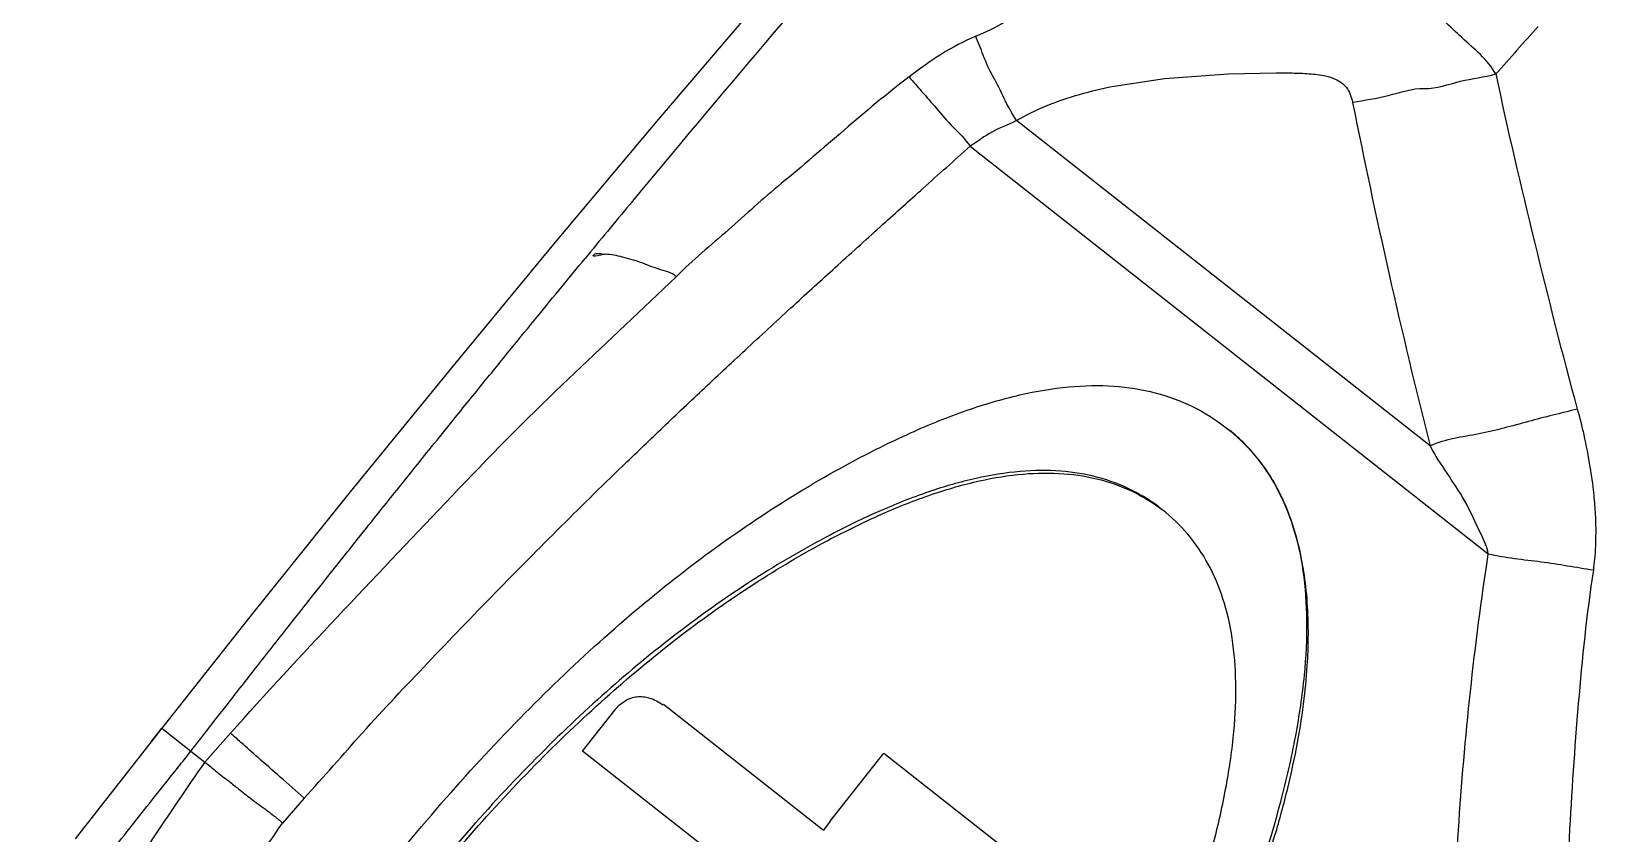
# Model space of a CAD drawing. Header units: millimetres. Extents: x 1145859089 to 1147511753, y -1047484727 to -1047247487.
# Drawn here: x 1146993836.5 to 1146993892.2, y -1047433122.4 to -1047433093.8 of the extents above; entities that cross this region are included whole.
import ezdxf
from ezdxf.xclip import XClip

# ---------------------------------------------------------------- set-up
doc = ezdxf.new("R2010")
doc.units = ezdxf.units.MM
doc.header["$LTSCALE"] = 100
doc.header["$MEASUREMENT"] = 0
doc.header["$XCLIPFRAME"] = 2
doc.layers.get('0').update_dxf_attribs({"linetype": 'CONTINUOUS'})
doc.layers.add('XREF', color=135, linetype='CONTINUOUS')
doc.layers.add('단지배치도$0$W240910', color=135, linetype='CONTINUOUS')

# ---------------------------------------------------------------- blocks, each defined once
blk = doc.blocks.new('단지배치도$0$zw$9902')
at = {"layer": '단지배치도$0$W240910', "linetype": 'ByBlock', "ltscale": 20}
for p, q in [((64123.209, -61723.331), (64119.508, -61727.679)), ((64137.62, -61726.135), (64139.91, -61725.971)), ((64139.91, -61725.971), (64141.607, -61725.937)), ((64135.825, -61726.409), (64137.62, -61726.135)), ((64119.508, -61727.679), (64115.838, -61732.052)), ((64147.09, -61739.242), (64132.341, -61727.643)), ((64130.69, -61728.554), (64149.167, -61743.084)), ((64115.838, -61732.052), (64112.2, -61736.453)), ((64115.926, -61737.28), (64120.213, -61733.21)), ((64112.2, -61736.453), (64108.594, -61740.879)), ((64108.594, -61740.879), (64105.02, -61745.331)), ((64105.02, -61745.331), (64101.873, -61749.306)), ((64116.877, -61750.121), (64118.024, -61748.662)), ((64119.757, -61748.453), (64125.467, -61752.943)), ((64101.873, -61749.306), (64098.788, -61753.255)), ((64101.495, -61749.788), (64101.874, -61749.306)), ((64101.874, -61749.306), (64102.915, -61750.125)), ((64104.329, -61749.484), (64103.406, -61750.511)), ((64102.915, -61750.125), (64103.406, -61750.511)), ((64122.453, -61754.506), (64116.877, -61750.121)), ((64125.705, -61752.624), (64127.617, -61750.194)), ((64127.617, -61750.194), (64134.46, -61755.575)), ((64106.949, -61751.796), (64106.173, -61752.686)), ((64125.705, -61752.624), (64125.467, -61752.943))]:
    blk.add_line(p, q, dxfattribs=at)
for centre, radius, start, end in [((64681.664, -62197.769), 731.647, 139.140958, 140.321625), ((64390.49, -61677.962), 250.996, 191.26428, 194.13139), ((64677.585, -62194.376), 726.341, 140.322216, 140.519682)]:
    blk.add_arc(centre, radius, start, end, dxfattribs=at)
for points, knots in [([(64149.437, -61725.979), (64149.137, -61725.469), (64148.207, -61724.711), (64147.037, -61723.519), (64145.813, -61722.525), (64144.63, -61721.684), (64143.486, -61721.012), (64142.387, -61720.497), (64141.325, -61720.228), (64140.6, -61720.086), (64140.256, -61720.148)], [0, 0, 0, 0, 1.776175, 3.501548, 5.039248, 6.491526, 7.85275, 9.019232, 10.108947, 11.158894, 11.158894, 11.158894, 11.158894]), ([(64132.874, -61723.622), (64132.569, -61723.816), (64131.897, -61724.128), (64131.254, -61724.511), (64130.893, -61724.627)], [0, 0, 0, 0, 1.084724, 2.222001, 2.222001, 2.222001, 2.222001]), ([(64150.941, -61724.288), (64150.686, -61724.566), (64150.189, -61725.134), (64149.688, -61725.698), (64149.437, -61725.979)], [0, 0, 0, 0, 1.132134, 2.263801, 2.263801, 2.263801, 2.263801]), ([(64130.893, -61724.627), (64130.475, -61724.822), (64129.641, -61725.243), (64128.892, -61725.802), (64128.515, -61726.084)], [0, 0, 0, 0, 1.381377, 2.793775, 2.793775, 2.793775, 2.793775]), ([(64131.503, -61726.056), (64131.358, -61725.822), (64131.18, -61725.33), (64130.975, -61724.855), (64130.893, -61724.627)], [0, 0, 0, 0, 0.82568, 1.554233, 1.554233, 1.554233, 1.554233]), ([(64128.515, -61726.084), (64127.722, -61726.686), (64126.21, -61727.965), (64124.717, -61729.264), (64123.956, -61729.887)], [0, 0, 0, 0, 2.986497, 5.937873, 5.937873, 5.937873, 5.937873]), ([(64128.515, -61726.084), (64128.665, -61726.257), (64128.99, -61726.632), (64129.517, -61727.223), (64130.07, -61727.891), (64130.527, -61728.296), (64130.69, -61728.554)], [0, 0, 0, 0, 0.685243, 1.490326, 2.374935, 3.291707, 3.291707, 3.291707, 3.291707]), ([(64132.341, -61727.643), (64132.19, -61727.381), (64131.887, -61726.865), (64131.658, -61726.308), (64131.503, -61726.056)], [0, 0, 0, 0, 0.906867, 1.795053, 1.795053, 1.795053, 1.795053]), ([(64141.607, -61725.937), (64141.794, -61725.939), (64142.183, -61725.941), (64142.77, -61725.961), (64143.292, -61726.016), (64143.755, -61726.157), (64144.162, -61726.445), (64144.289, -61726.8), (64144.329, -61726.99)], [0, 0, 0, 0, 0.56233, 1.165937, 1.762841, 2.129456, 2.612873, 3.196894, 3.196894, 3.196894, 3.196894]), ([(64146.885, -61726.495), (64147.321, -61726.512), (64148.157, -61726.178), (64149.02, -61726.092), (64149.437, -61725.979)], [0, 0, 0, 0, 1.308106, 2.602974, 2.602974, 2.602974, 2.602974]), ([(64149.437, -61725.979), (64149.854, -61727.985), (64150.8, -61731.973), (64151.797, -61735.948), (64152.338, -61737.925)], [0, 0, 0, 0, 6.14527, 12.29393, 12.29393, 12.29393, 12.29393]), ([(64132.341, -61727.643), (64132.693, -61727.44), (64133.429, -61727.082), (64134.602, -61726.683), (64135.411, -61726.492), (64135.825, -61726.409)], [0, 0, 0, 0, 1.21978, 2.446755, 3.711021, 3.711021, 3.711021, 3.711021]), ([(64144.329, -61726.99), (64144.753, -61726.91), (64145.609, -61726.797), (64146.449, -61726.479), (64146.885, -61726.495)], [0, 0, 0, 0, 1.293583, 2.603693, 2.603693, 2.603693, 2.603693]), ([(64132.341, -61727.643), (64132.063, -61727.787), (64131.457, -61727.988), (64130.964, -61728.394), (64130.69, -61728.554)], [0, 0, 0, 0, 0.938821, 1.889943, 1.889943, 1.889943, 1.889943]), ([(64118.459, -61739.808), (64118.922, -61739.365), (64119.868, -61738.452), (64121.34, -61737.065), (64122.893, -61735.616), (64124.448, -61734.186), (64126.021, -61732.753), (64127.522, -61731.396), (64129.092, -61729.983), (64130.131, -61729.058), (64130.69, -61728.554)], [0, 0, 0, 0, 1.921349, 3.943886, 6.06771, 8.292911, 10.283244, 12.450383, 14.361772, 16.62152, 16.62152, 16.62152, 16.62152]), ([(64123.956, -61729.887), (64123.312, -61730.415), (64122.092, -61731.555), (64120.802, -61732.618), (64120.214, -61733.211)], [0, 0, 0, 0, 2.498561, 5.005178, 5.005178, 5.005178, 5.005178]), ([(64102.915, -61750.125), (64103.104, -61749.881), (64103.548, -61749.309), (64104.317, -61748.322), (64105.287, -61747.081), (64106.324, -61745.761), (64107.295, -61744.532), (64108.116, -61743.495), (64108.884, -61742.531), (64109.59, -61741.646), (64110.245, -61740.827), (64110.856, -61740.066), (64111.527, -61739.232), (64112.38, -61738.175), (64113.33, -61737.002), (64114.331, -61735.772), (64115.249, -61734.648), (64116.121, -61733.583), (64116.688, -61732.894), (64116.964, -61732.559)], [0, 0, 0, 0, 0.924484, 2.174977, 3.752102, 5.648873, 7.212033, 8.45034, 9.617467, 10.909322, 11.846394, 12.764799, 13.835881, 15.059641, 16.8379, 18.366159, 19.815845, 21.191777, 22.49399, 22.49399, 22.49399, 22.49399]), ([(64117.685, -61732.403), (64117.55, -61732.394), (64117.292, -61732.315), (64117.199, -61732.536), (64117.186, -61732.602)], [0, 0, 0, 0, 0.4061503, 0.608593, 0.608593, 0.608593, 0.608593]), ([(64118.993, -61732.716), (64118.766, -61732.637), (64118.337, -61732.504), (64117.893, -61732.418), (64117.685, -61732.403)], [0, 0, 0, 0, 0.721787, 1.348123, 1.348123, 1.348123, 1.348123]), ([(64120.214, -61733.211), (64120.057, -61733.038), (64119.575, -61732.97), (64119.188, -61732.783), (64118.993, -61732.716)], [0, 0, 0, 0, 0.700573, 1.317894, 1.317894, 1.317894, 1.317894]), ([(64100.4, -61788.721), (64100.03, -61788.43), (64099.344, -61787.769), (64098.536, -61786.564), (64097.96, -61785.162), (64097.614, -61783.571), (64097.493, -61781.79), (64097.594, -61779.82), (64097.915, -61777.658), (64098.514, -61775.048), (64099.446, -61772.041), (64100.783, -61768.709), (64102.435, -61765.343), (64104.4, -61761.943), (64106.678, -61758.509), (64109.227, -61755.099), (64111.941, -61751.818), (64114.744, -61748.791), (64117.586, -61746.077), (64120.468, -61743.678), (64123.391, -61741.592), (64126.092, -61739.979), (64128.485, -61738.782), (64130.508, -61737.962), (64132.397, -61737.401), (64134.155, -61737.1), (64135.783, -61737.062), (64137.281, -61737.291), (64138.644, -61737.792), (64139.449, -61738.302), (64139.82, -61738.594)], [0, 0, 0, 0, 1.413182, 2.834148, 4.322514, 5.930416, 7.699453, 9.660999, 11.838121, 14.247704, 17.689668, 21.269748, 25.009586, 28.928178, 33.042044, 37.365468, 41.694091, 45.811845, 49.732988, 53.474028, 57.053964, 60.494463, 62.90047, 65.074832, 67.034455, 68.802419, 70.41008, 71.898956, 73.321006, 74.735573, 74.735573, 74.735573, 74.735573]), ([(64104.328, -61749.484), (64105.567, -61748.079), (64108.123, -61745.343), (64111.982, -61741.269), (64114.571, -61738.568), (64115.926, -61737.28)], [0, 0, 0, 0, 5.619494, 11.229156, 16.838063, 16.838063, 16.838063, 16.838063]), ([(64152.338, -61737.925), (64151.757, -61738.075), (64150.584, -61738.359), (64148.858, -61738.864), (64147.633, -61738.992), (64147.09, -61739.242)], [0, 0, 0, 0, 1.79903, 3.615786, 5.410591, 5.410591, 5.410591, 5.410591]), ([(64152.338, -61737.925), (64152.433, -61738.227), (64152.585, -61738.919), (64152.789, -61739.914), (64152.915, -61740.839), (64152.979, -61741.589), (64153, -61742.217), (64152.988, -61742.771), (64152.96, -61743.246), (64152.923, -61743.534), (64152.911, -61743.664)], [0, 0, 0, 0, 0.951483, 2.119322, 3.048945, 3.747839, 4.37771, 4.933771, 5.410808, 5.803451, 5.803451, 5.803451, 5.803451]), ([(64139.82, -61738.593), (64140.191, -61738.884), (64140.876, -61739.545), (64141.684, -61740.75), (64142.259, -61742.152), (64142.605, -61743.743), (64142.725, -61745.524), (64142.624, -61747.495), (64142.303, -61749.658), (64141.703, -61752.269), (64140.771, -61755.276), (64139.433, -61758.609), (64137.782, -61761.975), (64135.817, -61765.375), (64133.538, -61768.808), (64130.991, -61772.218), (64128.277, -61775.498), (64125.475, -61778.524), (64122.633, -61781.237), (64119.751, -61783.636), (64116.829, -61785.722), (64114.128, -61787.335), (64111.735, -61788.531), (64109.712, -61789.351), (64107.822, -61789.912), (64106.065, -61790.214), (64104.437, -61790.252), (64102.939, -61790.023), (64101.577, -61789.522), (64100.771, -61789.012), (64100.401, -61788.721)], [0, 0, 0, 0, 1.412766, 2.833461, 4.321746, 5.929778, 7.699157, 9.661244, 11.839094, 14.249578, 17.69248, 21.273155, 25.013227, 28.931683, 33.045041, 37.367585, 41.694975, 45.811725, 49.732095, 53.472597, 57.052228, 60.492655, 62.898636, 65.072954, 67.032507, 68.800365, 70.407871, 71.89653, 73.318297, 74.732515, 74.732515, 74.732515, 74.732515]), ([(64142.367, -61742.639), (64142.287, -61742.332), (64142.109, -61741.757), (64141.765, -61740.951), (64141.388, -61740.281), (64140.964, -61739.686), (64140.497, -61739.161), (64140.128, -61738.835), (64139.935, -61738.683)], [0, 0, 0, 0, 0.953069, 1.802824, 2.623022, 3.25525, 3.99025, 4.727581, 4.727581, 4.727581, 4.727581]), ([(64149.167, -61743.084), (64149.134, -61742.846), (64148.818, -61742.211), (64148.228, -61740.883), (64147.457, -61739.914), (64147.09, -61739.242)], [0, 0, 0, 0, 0.721034, 2.082598, 4.381648, 4.381648, 4.381648, 4.381648]), ([(64106.949, -61751.796), (64107.665, -61751.04), (64109.072, -61749.381), (64111.367, -61746.961), (64113.722, -61744.507), (64116.096, -61742.118), (64117.666, -61740.567), (64118.459, -61739.808)], [0, 0, 0, 0, 3.123294, 6.522203, 10.00203, 13.329648, 16.623577, 16.623577, 16.623577, 16.623577]), ([(64137.532, -61741.503), (64137.196, -61741.239), (64136.468, -61740.775), (64135.239, -61740.315), (64133.89, -61740.098), (64132.426, -61740.12), (64130.847, -61740.378), (64129.153, -61740.869), (64127.341, -61741.591), (64125.207, -61742.645), (64122.806, -61744.065), (64120.215, -61745.899), (64118.553, -61747.274), (64117.729, -61748.003)], [0, 0, 0, 0, 1.282309, 2.568702, 3.911493, 5.356883, 6.942129, 8.695597, 10.638295, 12.785687, 15.832353, 18.996508, 22.297572, 22.297572, 22.297572, 22.297572]), ([(64117.845, -61748.091), (64118.669, -61747.362), (64120.331, -61745.987), (64122.921, -61744.154), (64125.322, -61742.734), (64127.457, -61741.681), (64129.269, -61740.958), (64130.964, -61740.468), (64132.543, -61740.21), (64134.006, -61740.188), (64135.355, -61740.405), (64136.538, -61740.848), (64137.228, -61741.277), (64137.531, -61741.504)], [0, 0, 0, 0, 3.300789, 6.464136, 9.509494, 11.658, 13.601515, 15.355484, 16.940899, 18.386121, 19.728421, 21.014056, 22.150701, 22.150701, 22.150701, 22.150701]), ([(64137.331, -61759.258), (64137.746, -61758.311), (64138.503, -61756.399), (64139.315, -61753.747), (64139.842, -61751.42), (64140.119, -61749.49), (64140.198, -61747.729), (64140.078, -61746.136), (64139.756, -61744.709), (64139.228, -61743.45), (64138.491, -61742.365), (64137.868, -61741.767), (64137.532, -61741.503)], [0, 0, 0, 0, 3.100301, 6.164201, 8.310829, 10.252524, 12.004801, 13.58875, 15.032856, 16.37454, 17.660197, 18.94232, 18.94232, 18.94232, 18.94232]), ([(64140.948, -61755.009), (64141.168, -61754.386), (64141.553, -61753.204), (64142.025, -61751.469), (64142.376, -61749.842), (64142.61, -61748.335), (64142.726, -61747.054), (64142.762, -61745.908), (64142.73, -61744.837), (64142.609, -61743.737), (64142.464, -61743.014), (64142.372, -61742.657), (64142.367, -61742.639)], [0, 0, 0, 0, 1.98155, 3.727184, 5.391213, 6.971594, 8.300123, 9.248236, 10.410077, 11.511639, 12.56265, 12.618115, 12.618115, 12.618115, 12.618115]), ([(64147.881, -61757.884), (64147.919, -61756.235), (64148.071, -61752.936), (64148.491, -61747.997), (64148.92, -61744.719), (64149.167, -61743.084)], [0, 0, 0, 0, 4.947838, 9.905098, 14.864046, 14.864046, 14.864046, 14.864046]), ([(64149.167, -61743.084), (64149.783, -61743.232), (64151.047, -61743.341), (64152.289, -61743.564), (64152.911, -61743.664)], [0, 0, 0, 0, 1.900403, 3.788591, 3.788591, 3.788591, 3.788591]), ([(64152.911, -61743.664), (64152.671, -61745.243), (64152.35, -61748.425), (64152.021, -61753.206), (64151.922, -61756.401), (64151.927, -61757.998)], [0, 0, 0, 0, 4.791232, 9.585991, 14.376695, 14.376695, 14.376695, 14.376695]), ([(64117.729, -61748.003), (64116.867, -61748.766), (64115.155, -61750.393), (64112.684, -61753.054), (64111.104, -61754.962), (64110.32, -61755.959)], [0, 0, 0, 0, 3.455085, 7.079122, 10.885055, 10.885055, 10.885055, 10.885055]), ([(64110.434, -61756.049), (64111.218, -61755.052), (64112.799, -61753.142), (64115.27, -61750.482), (64116.983, -61748.854), (64117.845, -61748.091)], [0, 0, 0, 0, 3.807337, 7.432214, 10.887577, 10.887577, 10.887577, 10.887577]), ([(64118.024, -61748.662), (64118.129, -61748.531), (64118.363, -61748.31), (64118.813, -61748.144), (64119.3, -61748.21), (64119.596, -61748.369), (64119.746, -61748.47)], [0, 0, 0, 0, 0.504743, 0.941483, 1.392538, 1.933735, 1.933735, 1.933735, 1.933735]), ([(64106.949, -61751.796), (64106.664, -61751.546), (64106.117, -61751.066), (64105.365, -61750.405), (64104.777, -61749.884), (64104.45, -61749.594), (64104.328, -61749.484)], [0, 0, 0, 0, 1.136727, 2.184905, 3.002441, 3.494841, 3.494841, 3.494841, 3.494841]), ([(64089.156, -61767.92), (64089.417, -61767.573), (64089.954, -61766.858), (64090.785, -61765.756), (64091.666, -61764.592), (64092.63, -61763.324), (64093.612, -61762.038), (64094.544, -61760.821), (64095.261, -61759.891), (64095.856, -61759.119), (64096.4, -61758.415), (64096.967, -61757.684), (64097.487, -61757.015), (64097.971, -61756.393), (64098.512, -61755.701), (64099.18, -61754.847), (64099.939, -61753.881), (64100.706, -61752.907), (64101.4, -61752.031), (64101.994, -61751.282), (64102.488, -61750.661), (64102.784, -61750.29), (64102.915, -61750.125)], [0, 0, 0, 0, 1.30232, 2.682145, 4.139488, 5.681888, 7.46195, 8.994361, 10.279153, 10.984886, 11.919185, 12.948395, 13.761332, 14.460806, 15.311977, 16.395281, 17.715739, 18.996063, 20.113646, 21.068948, 21.862387, 22.494313, 22.494313, 22.494313, 22.494313]), ([(64103.406, -61750.511), (64102.762, -61751.441), (64101.461, -61753.356), (64099.553, -61756.213), (64097.546, -61759.292), (64095.639, -61762.253), (64094.408, -61764.314), (64093.859, -61765.184)], [0, 0, 0, 0, 3.394054, 6.942998, 10.306959, 14.421481, 17.507816, 17.507816, 17.507816, 17.507816]), ([(64103.406, -61750.511), (64103.54, -61750.608), (64103.819, -61750.85), (64104.229, -61751.161), (64104.64, -61751.493), (64105.067, -61751.833), (64105.501, -61752.142), (64105.881, -61752.433), (64106.088, -61752.593), (64106.173, -61752.686)], [0, 0, 0, 0, 0.497017, 1.104706, 1.542675, 2.084213, 2.739735, 3.141401, 3.520797, 3.520797, 3.520797, 3.520797]), ([(64096.922, -61767.07), (64097.63, -61765.862), (64099.105, -61763.434), (64101.387, -61759.811), (64103.712, -61756.19), (64105.391, -61753.872), (64106.173, -61752.686)], [0, 0, 0, 0, 4.199429, 8.524364, 12.844117, 17.106084, 17.106084, 17.106084, 17.106084])]:
    blk.add_open_spline(points, degree=3, knots=knots, dxfattribs=at)
blk = doc.blocks.new('단지배치도')
blk.add_blockref('단지배치도$0$zw$9902', (141034.193, 142437.157))

msp = doc.modelspace()

# ---------------------------------------------------------------- block references
at = {"layer": 'XREF'}
ref = msp.add_blockref('단지배치도', (1146788705.034274, -1047513806.462535), dxfattribs=at)
XClip(ref).set_block_clipping_path([(72982.4064819524, 34919.7593965298), (360382.4067475507, 255319.7593436697)])

doc.saveas('drawing.dxf')
